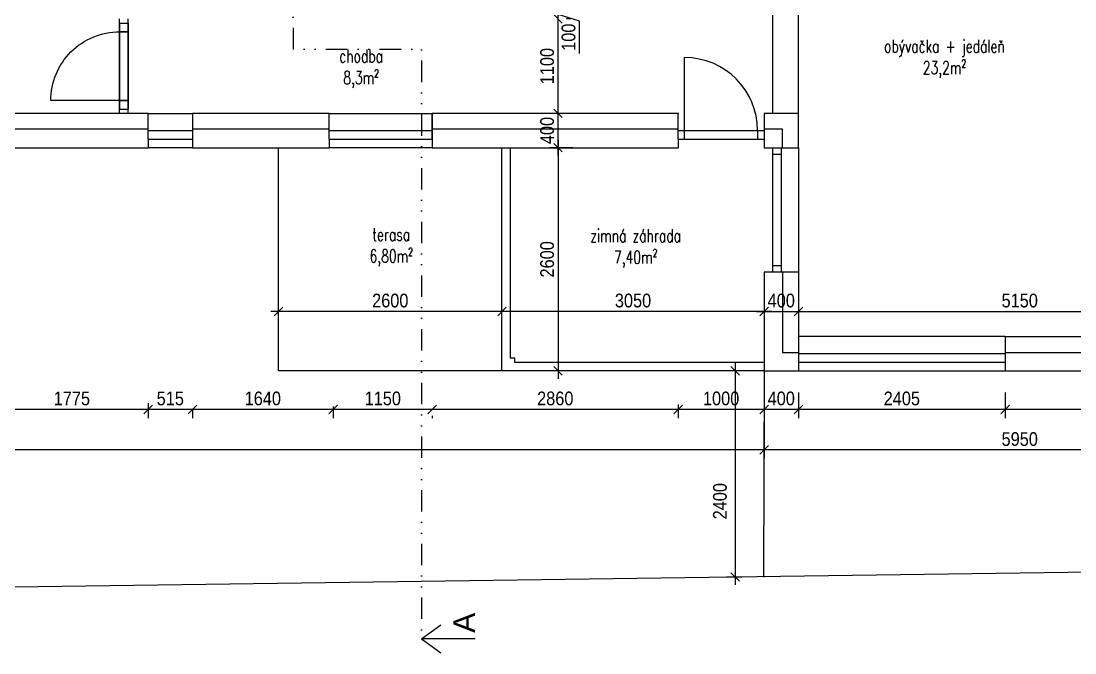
# Model space of a CAD drawing. Header units: millimetres. Extents: x 465413 to 965836, y 2516576 to 3795663.
# Drawn here: x 870059 to 882322, y 2785728 to 2793087 of the extents above; entities that cross this region are included whole.
import ezdxf
from ezdxf.lldxf.tags import DXFTag

# ---------------------------------------------------------------- set-up
doc = ezdxf.new("R2010")
doc.units = ezdxf.units.MM
doc.linetypes.add('DIVIDE2', pattern=[0.625, 0.25, -0.125, 0, -0.125, 0, -0.125])
for name, color, linetype in [('DIM_100', 64, 'Continuous'), ('DVE_REZ', 1, 'Continuous'), ('MUR-POH', 64, 'Continuous'), ('MUR_POH', 64, 'Continuous'), ('MUR_REZ', 3, 'Continuous'), ('NAB_ZAR', 14, 'Continuous'), ('PLO_LIN', 6, 'Continuous'), ('SAN-POH', 151, 'Continuous'), ('TXT_50_MIESTN', 7, 'Continuous')]:
    doc.layers.add(name, color=color, linetype=linetype)
doc.styles.add('ARIAL', font='arial.ttf', dxfattribs={"height": 250})
doc.styles.add('ROMANS', font='arial.ttf', dxfattribs={"width": 0.85})
doc.styles.add('SIMPLEX', font='SIMPLEX.SHX', dxfattribs={"width": 0.7})
tags = doc.linetypes.add('DASHED', pattern=[0.75, 0.5, -0.25]).pattern_tags.tags
tags[6:7] = [DXFTag(74, 4), DXFTag(75, 0), DXFTag(340, '0'), DXFTag(46, 1.0), DXFTag(50, 0.0), DXFTag(44, 0.0), DXFTag(45, 0.0)]
tags[4:5] = [DXFTag(74, 4), DXFTag(75, 0), DXFTag(340, '0'), DXFTag(46, 1.0), DXFTag(50, 0.0), DXFTag(44, 0.0), DXFTag(45, 0.0)]
doc.dimstyles.new('PAJO1-studia', dxfattribs={"dimtxt": 160, "dimasz": 100, "dimexe": 100, "dimexo": 250, "dimgap": 45, "dimtad": 1, "dimdec": 0, "dimrnd": 5, "dimtxsty": 'ROMANS', "dimblk": 'OBLIQUE', "dimcen": 200, "dimdle": 90, "dimadec": 0, "dimazin": 0, "dimtfac": 1, "dimtdec": 0, "dimtmove": 1, "dimatfit": 3, "dimfxl": 1, "dimarcsym": 0})

# ---------------------------------------------------------------- blocks, each defined once
blk = doc.blocks.new('_OBLIQUE')
at = {"color": 0, "linetype": 'ByBlock'}
blk.add_line((-0.5, -0.5), (0.5, 0.5), dxfattribs=at)
blk = doc.blocks.new('*D413')
at = {"layer": 'Defpoints', "color": 0}
for p in [(878703, 2789012), (878369, 2786612), (878699, 2786612)]:
    blk.add_point(p, dxfattribs=at)
at = {"layer": 'MUR_POH', "color": 0, "lineweight": -2}
for p, q in [((878369, 2789102), (878369, 2786522)), ((878453, 2789012), (878269, 2789012)), ((878449, 2786612), (878269, 2786612))]:
    blk.add_line(p, q, dxfattribs=at)
at = {"layer": 'MUR_POH', "color": 0, "lineweight": -2, "xscale": 100, "yscale": 100, "zscale": 100}
for p, rotation in [((878369, 2789012), 90), ((878369, 2786612), 270)]:
    blk.add_blockref('_OBLIQUE', p, dxfattribs=dict(at, rotation=rotation))
at = {"layer": 'MUR_POH', "color": 0, "insert": (878192, 2787495), "char_height": 160, "attachment_point": 5, "rotation": 90, "style": 'ROMANS'}
blk.add_mtext('2400', dxfattribs=at)
blk = doc.blocks.new('*D432')
at = {"layer": 'Defpoints', "color": 0}
for p in [(881512, 2789012), (884655, 2789012), (881512, 2788564)]:
    blk.add_point(p, dxfattribs=at)
at = {"layer": 'PLO_LIN', "color": 0, "lineweight": -2}
for p, q in [((881512, 2788762), (881512, 2788464)), ((884655, 2788762), (884655, 2788464)), ((884745, 2788564), (881422, 2788564))]:
    blk.add_line(p, q, dxfattribs=at)
at = {"layer": 'PLO_LIN', "color": 0, "lineweight": -2, "xscale": 100, "yscale": 100, "zscale": 100, "rotation": 180}
blk.add_blockref('_OBLIQUE', (881512, 2788564), dxfattribs=at)
at = {"layer": 'PLO_LIN', "color": 0, "lineweight": -2, "xscale": 100, "yscale": 100, "zscale": 100}
blk.add_blockref('_OBLIQUE', (884655, 2788564), dxfattribs=at)
at = {"layer": 'PLO_LIN', "color": 0, "insert": (883083, 2788691), "char_height": 160, "attachment_point": 5, "style": 'ROMANS'}
blk.add_mtext('3145', dxfattribs=at)
blk = doc.blocks.new('*D433')
at = {"layer": 'Defpoints', "color": 0}
for p in [(879105, 2789012), (881512, 2789012), (879105, 2788564)]:
    blk.add_point(p, dxfattribs=at)
at = {"layer": 'PLO_LIN', "color": 0, "lineweight": -2}
for p, q in [((879105, 2788762), (879105, 2788464)), ((881512, 2788762), (881512, 2788464)), ((881602, 2788564), (879015, 2788564))]:
    blk.add_line(p, q, dxfattribs=at)
at = {"layer": 'PLO_LIN', "color": 0, "lineweight": -2, "xscale": 100, "yscale": 100, "zscale": 100, "rotation": 180}
blk.add_blockref('_OBLIQUE', (879105, 2788564), dxfattribs=at)
at = {"layer": 'PLO_LIN', "color": 0, "lineweight": -2, "xscale": 100, "yscale": 100, "zscale": 100}
blk.add_blockref('_OBLIQUE', (881512, 2788564), dxfattribs=at)
at = {"layer": 'PLO_LIN', "color": 0, "insert": (880308, 2788691), "char_height": 160, "attachment_point": 5, "style": 'ROMANS'}
blk.add_mtext('2405', dxfattribs=at)
blk = doc.blocks.new('*D434')
at = {"layer": 'Defpoints', "color": 0}
for p in [(878705, 2789013), (879105, 2789012), (878705, 2788564)]:
    blk.add_point(p, dxfattribs=at)
at = {"layer": 'PLO_LIN', "color": 0, "lineweight": -2}
for p, q in [((878705, 2788763), (878705, 2788464)), ((879105, 2788762), (879105, 2788464)), ((879195, 2788564), (878615, 2788564))]:
    blk.add_line(p, q, dxfattribs=at)
at = {"layer": 'PLO_LIN', "color": 0, "lineweight": -2, "xscale": 100, "yscale": 100, "zscale": 100, "rotation": 180}
blk.add_blockref('_OBLIQUE', (878705, 2788564), dxfattribs=at)
at = {"layer": 'PLO_LIN', "color": 0, "lineweight": -2, "xscale": 100, "yscale": 100, "zscale": 100}
blk.add_blockref('_OBLIQUE', (879105, 2788564), dxfattribs=at)
at = {"layer": 'PLO_LIN', "color": 0, "insert": (878905, 2788691), "char_height": 160, "attachment_point": 5, "style": 'ROMANS'}
blk.add_mtext('400', dxfattribs=at)
blk = doc.blocks.new('*D435')
at = {"layer": 'Defpoints', "color": 0}
for p in [(878705, 2789013), (877705, 2788871), (877705, 2788564)]:
    blk.add_point(p, dxfattribs=at)
at = {"layer": 'PLO_LIN', "color": 0, "lineweight": -2}
for p, q in [((878705, 2788763), (878705, 2788464)), ((877705, 2788621), (877705, 2788464)), ((878795, 2788564), (877615, 2788564))]:
    blk.add_line(p, q, dxfattribs=at)
at = {"layer": 'PLO_LIN', "color": 0, "lineweight": -2, "xscale": 100, "yscale": 100, "zscale": 100, "rotation": 180}
blk.add_blockref('_OBLIQUE', (877705, 2788564), dxfattribs=at)
at = {"layer": 'PLO_LIN', "color": 0, "lineweight": -2, "xscale": 100, "yscale": 100, "zscale": 100}
blk.add_blockref('_OBLIQUE', (878705, 2788564), dxfattribs=at)
at = {"layer": 'PLO_LIN', "color": 0, "insert": (878205, 2788691), "char_height": 160, "attachment_point": 5, "style": 'ROMANS'}
blk.add_mtext('1000', dxfattribs=at)
blk = doc.blocks.new('*D436')
at = {"layer": 'Defpoints', "color": 0}
for p in [(877705, 2788871), (874844, 2788738), (874844, 2788564)]:
    blk.add_point(p, dxfattribs=at)
at = {"layer": 'PLO_LIN', "color": 0, "lineweight": -2}
for p, q in [((877705, 2788621), (877705, 2788464)), ((877795, 2788564), (874754, 2788564)), ((874844, 2788488), (874844, 2788464))]:
    blk.add_line(p, q, dxfattribs=at)
at = {"layer": 'PLO_LIN', "color": 0, "lineweight": -2, "xscale": 100, "yscale": 100, "zscale": 100, "rotation": 180}
blk.add_blockref('_OBLIQUE', (874844, 2788564), dxfattribs=at)
at = {"layer": 'PLO_LIN', "color": 0, "lineweight": -2, "xscale": 100, "yscale": 100, "zscale": 100}
blk.add_blockref('_OBLIQUE', (877705, 2788564), dxfattribs=at)
at = {"layer": 'PLO_LIN', "color": 0, "insert": (876275, 2788691), "char_height": 160, "attachment_point": 5, "style": 'ROMANS'}
blk.add_mtext('2860', dxfattribs=at)
blk = doc.blocks.new('*D437')
at = {"layer": 'Defpoints', "color": 0}
for p in [(873692, 2788848), (874844, 2788738), (873692, 2788564)]:
    blk.add_point(p, dxfattribs=at)
at = {"layer": 'PLO_LIN', "color": 0, "lineweight": -2}
for p, q in [((873692, 2788598), (873692, 2788464)), ((874934, 2788564), (873602, 2788564)), ((874844, 2788488), (874844, 2788464))]:
    blk.add_line(p, q, dxfattribs=at)
at = {"layer": 'PLO_LIN', "color": 0, "lineweight": -2, "xscale": 100, "yscale": 100, "zscale": 100, "rotation": 180}
blk.add_blockref('_OBLIQUE', (873692, 2788564), dxfattribs=at)
at = {"layer": 'PLO_LIN', "color": 0, "lineweight": -2, "xscale": 100, "yscale": 100, "zscale": 100}
blk.add_blockref('_OBLIQUE', (874844, 2788564), dxfattribs=at)
at = {"layer": 'PLO_LIN', "color": 0, "insert": (874268, 2788691), "char_height": 160, "attachment_point": 5, "style": 'ROMANS'}
blk.add_mtext('1150', dxfattribs=at)
blk = doc.blocks.new('*D438')
at = {"layer": 'Defpoints', "color": 0}
for p in [(873692, 2788848), (872053, 2788822), (872053, 2788564)]:
    blk.add_point(p, dxfattribs=at)
at = {"layer": 'PLO_LIN', "color": 0, "lineweight": -2}
for p, q in [((873692, 2788598), (873692, 2788464)), ((873782, 2788564), (871963, 2788564)), ((872053, 2788572), (872053, 2788464))]:
    blk.add_line(p, q, dxfattribs=at)
at = {"layer": 'PLO_LIN', "color": 0, "lineweight": -2, "xscale": 100, "yscale": 100, "zscale": 100, "rotation": 180}
blk.add_blockref('_OBLIQUE', (872053, 2788564), dxfattribs=at)
at = {"layer": 'PLO_LIN', "color": 0, "lineweight": -2, "xscale": 100, "yscale": 100, "zscale": 100}
blk.add_blockref('_OBLIQUE', (873692, 2788564), dxfattribs=at)
at = {"layer": 'PLO_LIN', "color": 0, "insert": (872872, 2788691), "char_height": 160, "attachment_point": 5, "style": 'ROMANS'}
blk.add_mtext('1640', dxfattribs=at)
blk = doc.blocks.new('*D439')
at = {"layer": 'Defpoints', "color": 0}
for p in [(871537, 2788888), (872053, 2788822), (871537, 2788564)]:
    blk.add_point(p, dxfattribs=at)
at = {"layer": 'PLO_LIN', "color": 0, "lineweight": -2}
for p, q in [((871537, 2788638), (871537, 2788464)), ((872143, 2788564), (871447, 2788564)), ((872053, 2788572), (872053, 2788464))]:
    blk.add_line(p, q, dxfattribs=at)
at = {"layer": 'PLO_LIN', "color": 0, "lineweight": -2, "xscale": 100, "yscale": 100, "zscale": 100, "rotation": 180}
blk.add_blockref('_OBLIQUE', (871537, 2788564), dxfattribs=at)
at = {"layer": 'PLO_LIN', "color": 0, "lineweight": -2, "xscale": 100, "yscale": 100, "zscale": 100}
blk.add_blockref('_OBLIQUE', (872053, 2788564), dxfattribs=at)
at = {"layer": 'PLO_LIN', "color": 0, "insert": (871795, 2788691), "char_height": 160, "attachment_point": 5, "style": 'ROMANS'}
blk.add_mtext('515', dxfattribs=at)
blk = doc.blocks.new('*D440')
at = {"layer": 'Defpoints', "color": 0}
for p in [(869763, 2788866), (871537, 2788888), (869763, 2788564)]:
    blk.add_point(p, dxfattribs=at)
at = {"layer": 'PLO_LIN', "color": 0, "lineweight": -2}
for p, q in [((869763, 2788616), (869763, 2788464)), ((871537, 2788638), (871537, 2788464)), ((871627, 2788564), (869673, 2788564))]:
    blk.add_line(p, q, dxfattribs=at)
at = {"layer": 'PLO_LIN', "color": 0, "lineweight": -2, "xscale": 100, "yscale": 100, "zscale": 100, "rotation": 180}
blk.add_blockref('_OBLIQUE', (869763, 2788564), dxfattribs=at)
at = {"layer": 'PLO_LIN', "color": 0, "lineweight": -2, "xscale": 100, "yscale": 100, "zscale": 100}
blk.add_blockref('_OBLIQUE', (871537, 2788564), dxfattribs=at)
at = {"layer": 'PLO_LIN', "color": 0, "insert": (870650, 2788691), "char_height": 160, "attachment_point": 5, "style": 'ROMANS'}
blk.add_mtext('1775', dxfattribs=at)
blk = doc.blocks.new('*D447')
at = {"layer": 'Defpoints', "color": 0}
for p in [(878705, 2789013), (884655, 2789012), (878705, 2788092)]:
    blk.add_point(p, dxfattribs=at)
at = {"layer": 'PLO_LIN', "color": 0, "lineweight": -2}
for p, q in [((878705, 2788763), (878705, 2787992)), ((884655, 2788762), (884655, 2787992)), ((884745, 2788092), (878615, 2788092))]:
    blk.add_line(p, q, dxfattribs=at)
at = {"layer": 'PLO_LIN', "color": 0, "lineweight": -2, "xscale": 100, "yscale": 100, "zscale": 100, "rotation": 180}
blk.add_blockref('_OBLIQUE', (878705, 2788092), dxfattribs=at)
at = {"layer": 'PLO_LIN', "color": 0, "lineweight": -2, "xscale": 100, "yscale": 100, "zscale": 100}
blk.add_blockref('_OBLIQUE', (884655, 2788092), dxfattribs=at)
at = {"layer": 'PLO_LIN', "color": 0, "insert": (881680, 2788218), "char_height": 160, "attachment_point": 5, "style": 'ROMANS'}
blk.add_mtext('5950', dxfattribs=at)
blk = doc.blocks.new('*D448')
at = {"layer": 'Defpoints', "color": 0}
for p in [(860232, 2791612), (878705, 2789013), (860232, 2788092)]:
    blk.add_point(p, dxfattribs=at)
at = {"layer": 'PLO_LIN', "color": 0, "lineweight": -2}
for p, q in [((860232, 2791362), (860232, 2787992)), ((878705, 2788763), (878705, 2787992)), ((878795, 2788092), (860142, 2788092))]:
    blk.add_line(p, q, dxfattribs=at)
at = {"layer": 'PLO_LIN', "color": 0, "lineweight": -2, "xscale": 100, "yscale": 100, "zscale": 100, "rotation": 180}
blk.add_blockref('_OBLIQUE', (860232, 2788092), dxfattribs=at)
at = {"layer": 'PLO_LIN', "color": 0, "lineweight": -2, "xscale": 100, "yscale": 100, "zscale": 100}
blk.add_blockref('_OBLIQUE', (878705, 2788092), dxfattribs=at)
at = {"layer": 'PLO_LIN', "color": 0, "insert": (869469, 2788218), "char_height": 160, "attachment_point": 5, "style": 'ROMANS'}
blk.add_mtext('18470', dxfattribs=at)
blk = doc.blocks.new('*D475')
at = {"layer": 'Defpoints', "color": 0}
for p in [(879105, 2789705), (878705, 2789587), (879105, 2789587)]:
    blk.add_point(p, dxfattribs=at)
at = {"layer": 'PLO_LIN', "color": 0, "lineweight": -2}
for p, q in [((878705, 2789837), (878705, 2789805)), ((879105, 2789837), (879105, 2789805)), ((878615, 2789705), (879195, 2789705))]:
    blk.add_line(p, q, dxfattribs=at)
at = {"layer": 'PLO_LIN', "color": 0, "lineweight": -2, "xscale": 100, "yscale": 100, "zscale": 100, "rotation": 180}
blk.add_blockref('_OBLIQUE', (878705, 2789705), dxfattribs=at)
at = {"layer": 'PLO_LIN', "color": 0, "lineweight": -2, "xscale": 100, "yscale": 100, "zscale": 100}
blk.add_blockref('_OBLIQUE', (879105, 2789705), dxfattribs=at)
at = {"layer": 'PLO_LIN', "color": 0, "insert": (878905, 2789831), "char_height": 160, "attachment_point": 5, "style": 'ROMANS'}
blk.add_mtext('400', dxfattribs=at)
blk = doc.blocks.new('*D476')
at = {"layer": 'Defpoints', "color": 0}
for p in [(884255, 2789705), (884255, 2789705), (879105, 2789587)]:
    blk.add_point(p, dxfattribs=at)
at = {"layer": 'PLO_LIN', "color": 0, "lineweight": -2}
for p, q in [((884255, 2789955), (884255, 2789805)), ((879105, 2789837), (879105, 2789805)), ((879015, 2789705), (884345, 2789705))]:
    blk.add_line(p, q, dxfattribs=at)
at = {"layer": 'PLO_LIN', "color": 0, "lineweight": -2, "xscale": 100, "yscale": 100, "zscale": 100, "rotation": 180}
blk.add_blockref('_OBLIQUE', (879105, 2789705), dxfattribs=at)
at = {"layer": 'PLO_LIN', "color": 0, "lineweight": -2, "xscale": 100, "yscale": 100, "zscale": 100}
blk.add_blockref('_OBLIQUE', (884255, 2789705), dxfattribs=at)
at = {"layer": 'PLO_LIN', "color": 0, "insert": (881680, 2789831), "char_height": 160, "attachment_point": 5, "style": 'ROMANS'}
blk.add_mtext('5150', dxfattribs=at)
blk = doc.blocks.new('*D499')
at = {"layer": 'Defpoints', "color": 0}
for p in [(876307, 2792012), (876730, 2792012), (876730, 2791612)]:
    blk.add_point(p, dxfattribs=at)
at = {"layer": 'PLO_LIN', "color": 0, "lineweight": -2}
for p, q in [((876307, 2791522), (876307, 2792102)), ((876480, 2792012), (876207, 2792012)), ((876480, 2791612), (876207, 2791612))]:
    blk.add_line(p, q, dxfattribs=at)
at = {"layer": 'PLO_LIN', "color": 0, "lineweight": -2, "xscale": 100, "yscale": 100, "zscale": 100}
for p, rotation in [((876307, 2792012), 90), ((876307, 2791612), 270)]:
    blk.add_blockref('_OBLIQUE', p, dxfattribs=dict(at, rotation=rotation))
at = {"layer": 'PLO_LIN', "color": 0, "insert": (876181, 2791812), "char_height": 160, "attachment_point": 5, "rotation": 90, "style": 'ROMANS'}
blk.add_mtext('400', dxfattribs=at)
blk = doc.blocks.new('*D500')
at = {"layer": 'Defpoints', "color": 0}
for p in [(876205, 2793112), (876307, 2793112), (876730, 2792012)]:
    blk.add_point(p, dxfattribs=at)
at = {"layer": 'PLO_LIN', "color": 0, "lineweight": -2}
for p, q in [((876307, 2791922), (876307, 2793202)), ((876455, 2793112), (876407, 2793112)), ((876480, 2792012), (876207, 2792012))]:
    blk.add_line(p, q, dxfattribs=at)
at = {"layer": 'PLO_LIN', "color": 0, "lineweight": -2, "xscale": 100, "yscale": 100, "zscale": 100}
for p, rotation in [((876307, 2793112), 90), ((876307, 2792012), 270)]:
    blk.add_blockref('_OBLIQUE', p, dxfattribs=dict(at, rotation=rotation))
at = {"layer": 'PLO_LIN', "color": 0, "insert": (876181, 2792562), "char_height": 160, "attachment_point": 5, "rotation": 90, "style": 'ROMANS'}
blk.add_mtext('1100', dxfattribs=at)
blk = doc.blocks.new('*D501')
at = {"layer": 'Defpoints', "color": 0}
for p in [(876205, 2793212), (876307, 2793212), (876205, 2793112)]:
    blk.add_point(p, dxfattribs=at)
at = {"layer": 'PLO_LIN', "color": 0, "lineweight": -2}
for p, q in [((876307, 2793022), (876307, 2793302)), ((876557, 2793087), (876307, 2793162)), ((876455, 2793212), (876407, 2793212)), ((876455, 2793112), (876407, 2793112)), ((876557, 2792710), (876557, 2793087))]:
    blk.add_line(p, q, dxfattribs=at)
at = {"layer": 'PLO_LIN', "color": 0, "lineweight": -2, "xscale": 100, "yscale": 100, "zscale": 100}
for p, rotation in [((876307, 2793212), 90), ((876307, 2793112), 270)]:
    blk.add_blockref('_OBLIQUE', p, dxfattribs=dict(at, rotation=rotation))
at = {"layer": 'PLO_LIN', "color": 0, "insert": (876430, 2792899), "char_height": 160, "attachment_point": 5, "rotation": 90, "style": 'ROMANS'}
blk.add_mtext('100', dxfattribs=at)
blk = doc.blocks.new('*D513')
at = {"layer": 'Defpoints', "color": 0}
for p in [(876730, 2791612), (876246, 2789012), (876307, 2789012)]:
    blk.add_point(p, dxfattribs=at)
at = {"layer": 'PLO_LIN', "color": 0, "lineweight": -2}
for p, q in [((876307, 2791702), (876307, 2788922)), ((876480, 2791612), (876207, 2791612)), ((876496, 2789012), (876407, 2789012))]:
    blk.add_line(p, q, dxfattribs=at)
at = {"layer": 'PLO_LIN', "color": 0, "lineweight": -2, "xscale": 100, "yscale": 100, "zscale": 100}
for p, rotation in [((876307, 2791612), 90), ((876307, 2789012), 270)]:
    blk.add_blockref('_OBLIQUE', p, dxfattribs=dict(at, rotation=rotation))
at = {"layer": 'PLO_LIN', "color": 0, "insert": (876181, 2790312), "char_height": 160, "attachment_point": 5, "rotation": 90, "style": 'ROMANS'}
blk.add_mtext('2600', dxfattribs=at)
blk = doc.blocks.new('*D514')
at = {"layer": 'Defpoints', "color": 0}
for p in [(875655, 2789735), (875655, 2789705), (878705, 2789587)]:
    blk.add_point(p, dxfattribs=at)
at = {"layer": 'PLO_LIN', "color": 0, "lineweight": -2}
for p, q in [((878705, 2789837), (878705, 2789805)), ((878795, 2789705), (875565, 2789705)), ((875655, 2789485), (875655, 2789605))]:
    blk.add_line(p, q, dxfattribs=at)
at = {"layer": 'PLO_LIN', "color": 0, "lineweight": -2, "xscale": 100, "yscale": 100, "zscale": 100, "rotation": 180}
blk.add_blockref('_OBLIQUE', (875655, 2789705), dxfattribs=at)
at = {"layer": 'PLO_LIN', "color": 0, "lineweight": -2, "xscale": 100, "yscale": 100, "zscale": 100}
blk.add_blockref('_OBLIQUE', (878705, 2789705), dxfattribs=at)
at = {"layer": 'PLO_LIN', "color": 0, "insert": (877180, 2789831), "char_height": 160, "attachment_point": 5, "style": 'ROMANS'}
blk.add_mtext('3050', dxfattribs=at)
blk = doc.blocks.new('*D515')
at = {"layer": 'Defpoints', "color": 0}
for p in [(873055, 2789705), (875655, 2789735), (873055, 2789012)]:
    blk.add_point(p, dxfattribs=at)
at = {"layer": 'PLO_LIN', "color": 0, "lineweight": -2}
for p, q in [((875745, 2789705), (872965, 2789705)), ((873055, 2789262), (873055, 2789805)), ((875655, 2789485), (875655, 2789605))]:
    blk.add_line(p, q, dxfattribs=at)
at = {"layer": 'PLO_LIN', "color": 0, "lineweight": -2, "xscale": 100, "yscale": 100, "zscale": 100, "rotation": 180}
blk.add_blockref('_OBLIQUE', (873055, 2789705), dxfattribs=at)
at = {"layer": 'PLO_LIN', "color": 0, "lineweight": -2, "xscale": 100, "yscale": 100, "zscale": 100}
blk.add_blockref('_OBLIQUE', (875655, 2789705), dxfattribs=at)
at = {"layer": 'PLO_LIN', "color": 0, "insert": (874355, 2789831), "char_height": 160, "attachment_point": 5, "style": 'ROMANS'}
blk.add_mtext('2600', dxfattribs=at)

msp = doc.modelspace()

# ---------------------------------------------------------------- linework, layer by layer
at = {"layer": 'DVE_REZ', "linetype": 'ByBlock'}
msp.add_lwpolyline([(871204.8, 2792161.8), (870404.8, 2792161.8, -0.4142136), (871204.8, 2792961.8)], format="xyb", dxfattribs=at)
at = {"layer": 'MUR-POH', "color": 6}
msp.add_lwpolyline([(871204.8, 2792011.8), (871204.8, 2792161.8)], dxfattribs=at)
at = {"layer": 'MUR_POH', "color": 8, "linetype": 'DASHED', "ltscale": 250, "flags": 128}
for points in [[(879104.8, 2792011.8), (879104.8, 2796442.2)], [(878807.6, 2792011.8), (878807.6, 2793661.7)]]:
    msp.add_lwpolyline(points, dxfattribs=at)
at = {"layer": 'MUR_POH', "flags": 128}
for points in [[(871537, 2792011.8), (872052.6, 2792011.8)], [(873644.2, 2792011.8), (874844.2, 2792011.8)], [(871537, 2791826.8), (869762.9, 2791826.8)], [(873644.2, 2791826.8), (872052.6, 2791826.8)], [(877704.8, 2791826.8), (874844.2, 2791826.8)], [(878919.8, 2791611.8), (878919.8, 2791826.8), (878704.8, 2791826.8)], [(872052.6, 2791611.8), (871537, 2791611.8)], [(874844.2, 2791611.8), (873644.2, 2791611.8)], [(879104.8, 2791611.8), (879104.8, 2790161.8)], [(878919.8, 2790161.8), (878919.8, 2789226.9), (879104.8, 2789226.9)], [(881511.8, 2789411.9), (879104.8, 2789411.9)], [(881511.8, 2789211.9), (879104.8, 2789211.9)], [(881511.8, 2789111.9), (879104.8, 2789111.9)], [(879104.8, 2789011.9), (881511.8, 2789011.9)]]:
    msp.add_lwpolyline(points, dxfattribs=at)
at = {"layer": 'MUR_POH'}
for points in [[(881511.8, 2789226.9), (884439.8, 2789226.9), (884439.8, 2789927.1)], [(878704.8, 2789011.9), (878699, 2786611.5)]]:
    msp.add_lwpolyline(points, dxfattribs=at)
at = {"layer": 'MUR_REZ'}
for p, q in [((879104.8, 2791611.8), (879104.8, 2792011.8)), ((869762.9, 2791611.8), (871537, 2791611.8)), ((872052.6, 2791611.8), (873644.2, 2791611.8)), ((874844.2, 2791611.8), (875654.8, 2791611.8)), ((875754.8, 2791611.8), (877704.8, 2791611.8)), ((878704.8, 2791611.8), (878804.8, 2791611.8)), ((878704.8, 2790161.8), (878704.8, 2789011.9))]:
    msp.add_line(p, q, dxfattribs=at)
at = {"layer": 'MUR_REZ', "linetype": 'DIVIDE2', "ltscale": 1000, "flags": 128}
msp.add_lwpolyline([(873225.1, 2799883.4), (873225.1, 2792761), (874720.4, 2792761), (874720.4, 2785784.3)], dxfattribs=at)
at = {"layer": 'MUR_REZ', "flags": 128}
for points in [[(894508.2, 2786834.3), (861053.7, 2786367.9), (842089.5, 2786361), (841965.4, 2798682.4), (859491.4, 2798842.2), (894148.2, 2798842.2), (894508.2, 2786834.3)], [(871204.8, 2792961.8), (871204.8, 2793111.8)], [(871304.8, 2792961.8), (871304.8, 2793111.8)], [(871204.8, 2792961.8), (871304.8, 2792961.8)], [(871204.8, 2792161.8), (871304.8, 2792161.8)], [(871304.8, 2792161.8), (871204.8, 2792161.8)], [(871204.8, 2792161.8), (871304.8, 2792161.8)], [(871304.8, 2792011.8), (871304.8, 2792161.8)], [(871304.8, 2792161.8), (871304.8, 2792061.8)], [(871304.8, 2792161.8), (871304.8, 2792104.7)], [(871537, 2792011.8), (869762.9, 2792011.8)], [(871537, 2791711.8), (871537, 2792011.8)], [(872052.6, 2792011.8), (872052.6, 2791711.8)], [(873644.2, 2792011.8), (872052.6, 2792011.8)], [(873644.2, 2791711.8), (873644.2, 2792011.8)], [(877712.3, 2792011.8), (874844.2, 2792011.8)], [(874844.2, 2792011.8), (874844.2, 2791711.8)], [(877704.8, 2791711.8), (877704.8, 2792011.8)], [(879104.8, 2792011.8), (878704.8, 2792011.8), (878704.8, 2791711.8)], [(871537, 2791711.8), (871537, 2791611.8)], [(872052.6, 2791711.8), (872052.6, 2791611.8)], [(873644.2, 2791711.8), (873644.2, 2791611.8)], [(874844.2, 2791711.8), (874844.2, 2791611.8)], [(877704.8, 2791711.8), (877704.8, 2791611.8)], [(878704.8, 2791711.8), (878704.8, 2791611.8)], [(875654.8, 2791611.8), (875754.8, 2791611.8)], [(878804.8, 2791611.8), (879104.8, 2791611.8)], [(878804.8, 2790161.8), (878704.8, 2790161.8)], [(879104.8, 2790161.8), (878804.8, 2790161.8)], [(879104.8, 2790161.8), (879104.8, 2789411.9)], [(881511.8, 2789411.9), (884254.8, 2789411.9), (884254.8, 2789927.1)], [(881511.8, 2789011.9), (884654.8, 2789011.9), (884654.8, 2789927.1)], [(879104.8, 2789411.9), (879104.8, 2789011.9)], [(881511.8, 2789411.9), (881511.8, 2789011.9)], [(878704.8, 2789011.9), (879104.8, 2789011.9)], [(875341.1, 2785891.7), (874720.4, 2785891.7), (874942.5, 2786055.4)], [(875341.1, 2785891.7), (874720.4, 2785891.7), (874942.5, 2785728.1)]]:
    msp.add_lwpolyline(points, dxfattribs=at)
at = {"layer": 'MUR_REZ'}
msp.add_lwpolyline([(874844.2, 2791711.8), (874844.2, 2792011.8)], dxfattribs=at)
at = {"layer": 'MUR_REZ', "color": 6}
msp.add_lwpolyline([(878704.8, 2789011.9), (873054.8, 2789011.9), (873054.8, 2791611.8)], dxfattribs=at)
at = {"layer": 'NAB_ZAR'}
for p, q in [((871204.8, 2793061.8), (871304.8, 2793061.8)), ((871204.8, 2792961.8), (871304.8, 2792961.8)), ((871204.8, 2792061.8), (871304.8, 2792061.8))]:
    msp.add_line(p, q, dxfattribs=at)
at = {"layer": 'NAB_ZAR', "flags": 128}
for points in [[(871204.8, 2793061.8), (871204.8, 2792961.8)], [(871304.8, 2793061.8), (871304.8, 2792961.8)], [(871204.8, 2792161.8), (871204.8, 2792961.8)], [(871204.8, 2792961.8), (871304.8, 2792961.8)], [(871304.8, 2792961.8), (871204.8, 2792961.8)], [(871204.8, 2792961.8), (871204.8, 2792161.8)], [(871304.8, 2792961.8), (871304.8, 2792161.8)], [(871304.8, 2792161.8), (871304.8, 2792961.8)], [(877779.8, 2791811.8), (877779.8, 2792661.8)], [(871204.8, 2792161.8), (871204.8, 2792061.8)], [(877779.8, 2791711.8), (877779.8, 2792011.8)], [(877704.8, 2791811.8), (878704.8, 2791811.8)], [(878629.8, 2791811.8), (878629.8, 2791711.8)], [(877704.8, 2791711.8), (878704.8, 2791711.8)], [(878804.8, 2791611.8), (878804.8, 2790161.8)], [(878804.8, 2791536.8), (878904.8, 2791536.8)], [(878904.8, 2791611.8), (878904.8, 2790161.8)], [(878904.8, 2790236.8), (878804.8, 2790236.8)]]:
    msp.add_lwpolyline(points, dxfattribs=at)
at = {"layer": 'NAB_ZAR'}
msp.add_arc((877779.8, 2791811.8), 850, 0, 90, dxfattribs=at)
at = {"layer": 'SAN-POH'}
for points in [[(871537, 2791811.8), (872052.6, 2791811.8)], [(873644.2, 2791811.8), (874844.2, 2791811.8)], [(871537, 2791711.8), (872052.6, 2791711.8)], [(873644.2, 2791711.8), (874844.2, 2791711.8)]]:
    msp.add_lwpolyline(points, dxfattribs=at)
at = {"layer": 'SAN-POH', "flags": 128}
for points in [[(875654.8, 2789011.9), (875654.8, 2791611.8)], [(875754.8, 2789161.9), (875754.8, 2791611.8)], [(875804.8, 2789111.9), (875804.8, 2789161.9), (875754.8, 2789161.9)], [(878704.8, 2789111.9), (875804.8, 2789111.9)], [(878704.8, 2789011.9), (873354.8, 2789011.9)]]:
    msp.add_lwpolyline(points, dxfattribs=at)

# ---------------------------------------------------------------- texts
at = {"layer": 'DIM_100', "color": 1, "char_height": 150, "attachment_point": 5, "style": 'SIMPLEX'}
for s, insert in [('{obývačka + jedáleň\\P23,2m²}', (880803.9, 2792646.3)), ('{chodba\\P8,3m²}', (874016, 2792530.8)), ('{terasa\\P6,80m²}', (874366.1, 2790453.2)), ('{zimná záhrada\\P7,40m²}', (877210.6, 2790439.2))]:
    msp.add_mtext(s, dxfattribs=dict(at, insert=insert))
at = {"layer": 'TXT_50_MIESTN', "style": 'ARIAL'}
msp.add_text('A', height=250, rotation=90, dxfattribs=at).set_placement((875339.5, 2785962.5))

# ---------------------------------------------------------------- dimensions: what is measured, and where the dimension line sits
at = {"layer": 'MUR_POH'}
dim = msp.add_linear_dim(base=(878369.2, 2786611.5), p1=(878702.9, 2789011.9), p2=(878699, 2786611.5), angle=90, dimstyle='PAJO1-studia', dxfattribs=at)
dim.commit()
dim.dimension.update_dxf_attribs({"geometry": '*D413', "text_midpoint": (878318.2, 2787495.3), "dimtype": 160})
at = {"layer": 'PLO_LIN', "color": 252}
for base, p1, p2, picture, middle in [((876307.4, 2793211.8), (876204.8, 2793111.8), (876204.8, 2793211.8), '*D501', (876429.9, 2793042.1)), ((876307.4, 2793111.8), (876729.8, 2792011.8), (876204.8, 2793111.8), '*D500', (876180.8, 2792561.8)), ((876307.4, 2792011.8), (876729.8, 2791611.8), (876729.8, 2792011.8), '*D499', (876180.8, 2791811.8)), ((876307.4, 2789011.9), (876729.8, 2791611.8), (876246.5, 2789011.9), '*D513', (876180.8, 2790311.8))]:
    dim = msp.add_linear_dim(base=base, p1=p1, p2=p2, angle=90, dimstyle='PAJO1-studia', dxfattribs=at)
    dim.commit()
    dim.dimension.update_dxf_attribs({"geometry": picture, "text_midpoint": middle})
for base, p1, p2, picture, middle in [((860232.3223, 2788091.7738), (878704.8187, 2789012.832), (860232.3223, 2791611.8151), '*D448', (869468.5705, 2788218.4538)), ((873054.8, 2789704.8), (875654.8, 2789734.6), (873054.8, 2789011.9), '*D515', (874354.8, 2789831.5)), ((875654.8, 2789704.8), (878704.8, 2789586.8), (875654.8, 2789734.6), '*D514', (877179.8, 2789831.5)), ((879104.8, 2789704.8), (878704.8, 2789586.8), (879104.8, 2789586.8), '*D475', (878904.8, 2789831.5)), ((884254.8, 2789704.8), (879104.8, 2789586.8), (884254.8, 2789704.8), '*D476', (881679.8, 2789831.5)), ((877704.8, 2788564.1), (878704.8, 2789012.8), (877704.8, 2788871.4), '*D435', (878204.8, 2788690.8)), ((878704.8, 2788564.1), (879104.8, 2789011.9), (878704.8, 2789012.8), '*D434', (878904.8, 2788690.8)), ((878704.8, 2788091.8), (884654.8, 2789011.9), (878704.8, 2789012.8), '*D447', (881679.8, 2788218.5)), ((879104.8, 2788564.1), (881511.8, 2789011.9), (879104.8, 2789011.9), '*D433', (880308.3, 2788690.8)), ((881511.8, 2788564.1), (884654.8, 2789011.9), (881511.8, 2789011.9), '*D432', (883083.3, 2788690.8)), ((869762.9, 2788564.1), (871537, 2788888.3), (869762.9, 2788866.4), '*D440', (870650, 2788690.8)), ((871537, 2788564.1), (872052.6, 2788822.3), (871537, 2788888.3), '*D439', (871794.8, 2788690.8)), ((872052.6, 2788564.1), (873692.4, 2788848.3), (872052.6, 2788822.3), '*D438', (872872.5, 2788690.8)), ((873692.4, 2788564.1), (874844.2, 2788738.4), (873692.4, 2788848.3), '*D437', (874268.3, 2788690.8)), ((874844.2, 2788564.1), (877704.8, 2788871.4), (874844.2, 2788738.4), '*D436', (876274.5, 2788690.8))]:
    dim = msp.add_linear_dim(base=base, p1=p1, p2=p2, dimstyle='PAJO1-studia', dxfattribs=at)
    dim.commit()
    dim.dimension.update_dxf_attribs({"geometry": picture, "text_midpoint": middle})

doc.saveas('drawing.dxf')
